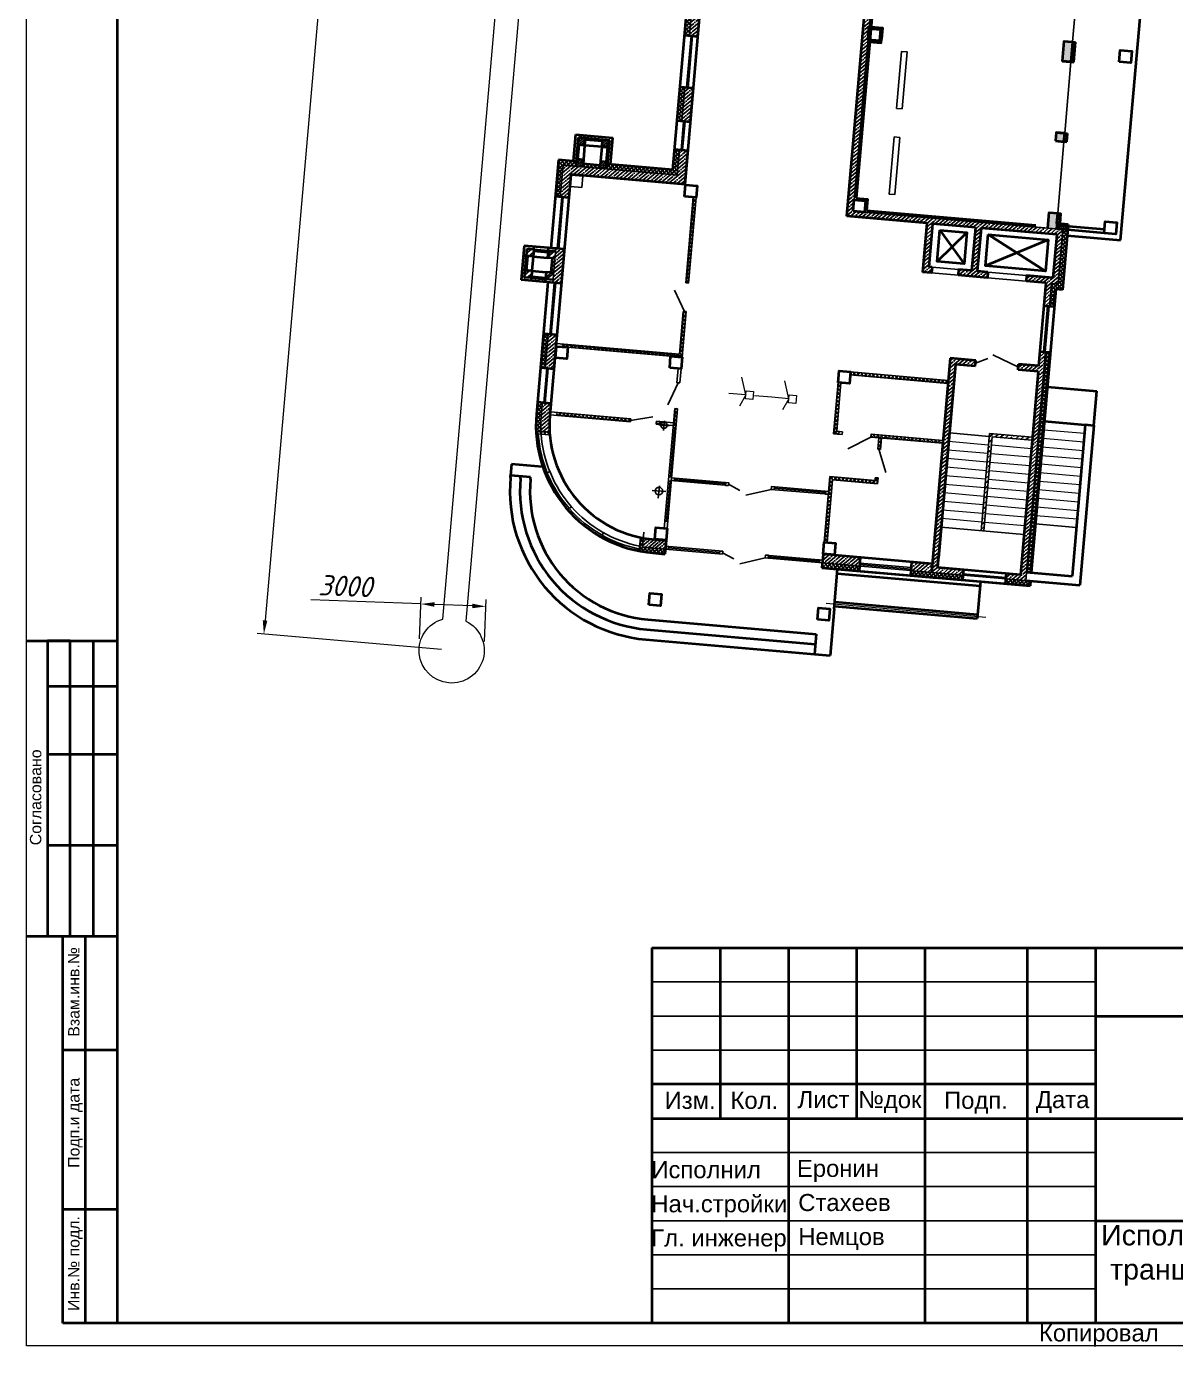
# Model space of a CAD drawing. Header units: millimetres. Extents: x 1064 to 180712, y 574 to 40185.
# Drawn here: x 1064 to 17905, y 574 to 19920 of the extents above; entities that cross this region are included whole.
import ezdxf

# ---------------------------------------------------------------- set-up
doc = ezdxf.new("R2010")
doc.units = ezdxf.units.MM
doc.linetypes.add('2-Columns and grid$0$084_(М5) Неукрепленный откос', pattern=[0])
doc.linetypes.add('CENTER', pattern=[20, 15, -1.7, 1.6, -1.7])
for name, color, linetype, lineweight in [('00-рамка', 7, 'Continuous', 40), ('01 - здание', 1, 'Continuous', 40), ('01-здание', 5, 'Continuous', 15), ('01-Контур', 1, 'Continuous', 25), ('Размеры КР', 23, 'Continuous', 13)]:
    doc.layers.add(name, color=color, linetype=linetype, lineweight=lineweight)
doc.styles.add('2_5-Ариел', font='arial.ttf', dxfattribs={"height": 2.5})
doc.styles.add('Ариель-2_5', font='arial.ttf')
doc.styles.add('ГОСТ', font='GOST Common Italic.ttf', dxfattribs={"height": 300})
doc.styles.add('ГП-ариель', font='arial.ttf')
doc.dimstyles.new('М 50', dxfattribs={"dimscale": 0, "dimtxt": 300, "dimasz": 200, "dimexe": 100, "dimexo": 150, "dimgap": 70, "dimtad": 1, "dimdec": 0, "dimlfac": 0.5, "dimdsep": 46, "dimtxsty": 'ГОСТ', "dimcen": 100, "dimdle": 150, "dimclrd": 256, "dimclre": 256, "dimclrt": 256, "dimazin": 3, "dimtfac": 1, "dimtdec": 0, "dimtmove": 1, "dimatfit": 3, "dimfxl": 100, "dimtolj": 1, "dimlwd": -1, "dimlwe": -1, "dimarcsym": 0})
pattern_1 = [(45, (1411.03127, -1534.55234), (-0.067351921, 0.067351921), []), (135, (1411.03127, -1534.55234), (-0.067351921, -0.067351921), [])]
pattern_2 = [(45, (1452.38544, -901.835), (-0.067351921, 0.067351921), []), (135, (1452.38544, -901.835), (-0.067351921, -0.067351921), [])]
pattern_3 = [(45, (1411.03127, -1534.55234), (-0.134703842, 0.134703842), []), (45, (1411.16598, -1534.55234), (-0.134703842, 0.134703842), [0.238125, -0.047625, 0, -0.047625])]
pattern_4 = [(45, (1455.15888, -902.561955), (-0.0449012806, 0.0449012806), [])]

# ---------------------------------------------------------------- blocks, each defined once
blk = doc.blocks.new('Прокуратура_v1')
at = {"layer": '01 - здание', "lineweight": -2, "ltscale": 100}
h = blk.add_hatch(dxfattribs=at)
h.set_pattern_fill('ANSI35', color=256, scale=0.03)
h.set_pattern_definition(pattern_3)
h.paths.add_polyline_path([(-0.19, -3.49), (-0.49, -3.49), (-0.49, -3.79), (-0.19, -3.79)])
h.paths.add_polyline_path([(-0.19, -4.59), (-0.49, -4.59), (-0.49, -9.49), (-0.19, -9.49)])
h.paths.add_polyline_path([(-0.19, -9.49), (-0.49, -9.49), (-0.49, -9.84), (-0.19, -9.84)])
h.paths.add_polyline_path([(-0.19, -12.34), (-0.49, -12.34), (-0.49, -12.64), (-0.19, -12.64)])
h.paths.add_polyline_path([(-0.19, -15.14), (-0.49, -15.14), (-0.49, -15.49), (-0.19, -15.49)])
h.paths.add_polyline_path([(-0.19, -15.49), (-0.49, -15.49), (-0.49, -15.84), (-0.19, -15.84)])
h.paths.add_polyline_path([(-0.19, -18.34), (-0.49, -18.34), (-0.49, -18.64), (-0.19, -18.64)])
h.paths.add_polyline_path([(-0.19, -21.14), (-0.49, -21.14), (-0.49, -21.49), (-0.19, -21.49)])
h.paths.add_polyline_path([(-0.19, -21.49), (-0.49, -21.49), (-0.49, -21.84), (-0.19, -21.84)])
h.paths.add_polyline_path([(-0.19, -24.34), (-0.49, -24.34), (-0.49, -24.64), (-0.19, -24.64)])
h.paths.add_polyline_path([(-0.19, -27.14), (-0.49, -27.14), (-0.49, -27.49), (-0.19, -27.49)])
h.paths.add_polyline_path([(-0.19, -27.49), (-0.49, -27.49), (-0.49, -27.84), (-0.19, -27.84)])
h.paths.add_polyline_path([(-0.19, -30.34), (-0.49, -30.34), (-0.49, -30.64), (-0.19, -30.64)])
h.paths.add_polyline_path([(-0.19, -33.14), (-0.49, -33.14), (-0.49, -33.49), (-0.19, -33.49)])
h.paths.add_polyline_path([(-0.19, -33.49), (-0.49, -33.49), (-0.49, -33.84), (-0.19, -33.84)])
h.paths.add_polyline_path([(-0.19, -36.34), (-0.49, -36.34), (-0.49, -36.64), (-0.19, -36.64)])
h.paths.add_polyline_path([(-0.19, -39.14), (-0.49, -39.14), (-0.49, -39.49), (-0.19, -39.49)])
h.paths.add_polyline_path([(-0.19, -39.49), (-0.49, -39.49), (-0.49, -39.69), (-0.19, -39.69)])
h = blk.add_hatch(dxfattribs=at)
h.set_pattern_fill('ANSI37', color=256, scale=0.03)
h.set_pattern_definition(pattern_2)
h.paths.add_polyline_path([(-0.09, -12.34), (-0.19, -12.34), (-0.19, -12.64), (-0.09, -12.64)])
h.paths.add_polyline_path([(-0.09, -15.14), (-0.19, -15.14), (-0.19, -15.49), (-0.09, -15.49)])
h.paths.add_polyline_path([(-0.09, -15.49), (-0.19, -15.49), (-0.19, -15.84), (-0.09, -15.84)])
h.paths.add_polyline_path([(-0.09, -18.34), (-0.19, -18.34), (-0.19, -18.64), (-0.09, -18.64)])
h.paths.add_polyline_path([(-0.09, -21.14), (-0.19, -21.14), (-0.19, -21.49), (-0.09, -21.49)])
h.paths.add_polyline_path([(-0.09, -21.49), (-0.19, -21.49), (-0.19, -21.84), (-0.09, -21.84)])
h.paths.add_polyline_path([(-0.09, -24.34), (-0.19, -24.34), (-0.19, -24.64), (-0.09, -24.64)])
h.paths.add_polyline_path([(-0.09, -27.14), (-0.19, -27.14), (-0.19, -27.49), (-0.09, -27.49)])
h.paths.add_polyline_path([(-0.09, -27.49), (-0.19, -27.49), (-0.19, -27.84), (-0.09, -27.84)])
h.paths.add_polyline_path([(-0.09, -30.34), (-0.19, -30.34), (-0.19, -30.64), (-0.09, -30.64)])
h.paths.add_polyline_path([(-0.09, -33.14), (-0.19, -33.14), (-0.19, -33.49), (-0.09, -33.49)])
h.paths.add_polyline_path([(-0.09, -33.49), (-0.19, -33.49), (-0.19, -33.84), (-0.09, -33.84)])
h.paths.add_polyline_path([(-0.09, -36.34), (-0.19, -36.34), (-0.19, -36.64), (-0.09, -36.64)])
h.paths.add_polyline_path([(-0.09, -39.14), (-0.19, -39.14), (-0.19, -39.49), (-0.09, -39.49)])
h = blk.add_hatch(dxfattribs=at)
h.set_pattern_fill('ANSI37', color=256, scale=0.03)
h.set_pattern_definition(pattern_2)
h.paths.add_polyline_path([(-13.53, -35.89), (-13.7, -35.89), (-13.7, -37.09), (-13.53, -37.09)])
h.paths.add_polyline_path([(-13.53, -33.49), (-13.7, -33.49), (-13.7, -34.09), (-13.53, -34.09)])
h.paths.add_polyline_path([(-13.53, -32.89), (-13.7, -32.89), (-13.7, -33.49), (-13.53, -33.49)])
h.paths.add_polyline_path([(-13.53, -29.89), (-13.7, -29.89), (-13.7, -31.09), (-13.53, -31.09)])
h.paths.add_polyline_path([(-13.53, -27.49), (-13.7, -27.49), (-13.7, -28.09), (-13.53, -28.09)])
h.paths.add_polyline_path([(-13.53, -26.89), (-13.7, -26.89), (-13.7, -27.49), (-13.53, -27.49)])
h.paths.add_polyline_path([(-13.53, -23.89), (-13.7, -23.89), (-13.7, -25.051, -0.438008), (-13.661, -25.09), (-13.53, -25.09)])
h.paths.add_polyline_path([(-13.53, -21.49), (-13.7, -21.49), (-13.7, -22.09), (-13.53, -22.09)])
h.paths.add_polyline_path([(-13.53, -20.89), (-13.7, -20.89), (-13.7, -21.49), (-13.53, -21.49)])
h = blk.add_hatch(dxfattribs=at)
h.set_pattern_fill('ANSI35', color=256, scale=0.03)
h.set_pattern_definition(pattern_3)
h.paths.add_polyline_path([(-7.31, -27.49), (-7.51, -27.49), (-7.51, -33.49), (-7.31, -33.49), (-7.31, -33.29)])
h = blk.add_hatch(dxfattribs=at)
h.set_pattern_fill('ANSI35', color=256, scale=0.03)
h.set_pattern_definition(pattern_3)
h.paths.add_polyline_path([(-17.53, -46.09), (-17.23, -46.09), (-17.23, -44.89), (-17.53, -44.89)])
h.paths.add_polyline_path([(-17.23, -41.89), (-17.53, -41.89), (-17.53, -43.09), (-17.23, -43.09)])
h.paths.add_polyline_path([(-17.23, -39.27), (-17.01, -39.27), (-17.01, -38.97), (-17.53, -38.97), (-17.53, -40.09), (-17.23, -40.09)])
h.paths.add_polyline_path([(-17.01, -38.97), (-17.01, -39.27), (-13.23, -39.27), (-13.23, -38.09), (-13.53, -38.09), (-13.53, -38.97)])
h.paths.add_polyline_path([(-13.53, -37.09), (-13.23, -37.09), (-13.23, -35.89), (-13.53, -35.89)])
h.paths.add_polyline_path([(-13.23, -33.49), (-13.53, -33.49), (-13.53, -34.09), (-13.23, -34.09)])
h.paths.add_polyline_path([(-13.23, -32.89), (-13.53, -32.89), (-13.53, -33.49), (-13.23, -33.49)])
h = blk.add_hatch(dxfattribs=at)
h.set_pattern_fill('ANSI35', color=256, scale=0.03)
h.set_pattern_definition(pattern_3)
h.paths.add_polyline_path([(-7.11, -39.69), (-7.31, -39.69), (-7.31, -39.49), (-7.51, -39.49), (-7.51, -39.89), (-7.11, -39.89)])
h.paths.add_polyline_path([(-7.31, -33.69), (-7.31, -33.49), (-7.51, -33.49), (-7.51, -36.159), (-7.51, -39.49), (-7.31, -39.49), (-7.31, -39.29)])
h.paths.add_polyline_path([(-3.721, -39.69), (-4.71, -39.69), (-7.11, -39.69), (-7.11, -39.89), (-4.71, -39.89), (-4.71, -41.6), (-4.395, -41.6), (-4.395, -41.4), (-4.51, -41.4), (-4.51, -39.89), (-3.65, -39.89)])
h.paths.add_polyline_path([(-2.81, -39.89), (-2.519, -39.89), (-2.591, -39.69), (-3.721, -39.69), (-3.65, -39.89), (-3.01, -39.89), (-3.01, -41.4), (-3.465, -41.4), (-3.465, -41.6), (-2.435, -41.6), (-2.435, -41.4), (-2.81, -41.4)])
h.paths.add_polyline_path([(0.04, -39.69), (-0.19, -39.69), (-0.71, -39.69), (-0.71, -39.89), (-0.16, -39.89), (-0.16, -41.4), (-0.71, -41.4), (-0.71, -41.6), (-0.39, -41.6), (-0.39, -42.4), (-0.19, -42.4), (-0.19, -41.6), (0.04, -41.6)])
h.paths.add_polyline_path([(-0.71, -41.4), (-1.085, -41.4), (-1.085, -41.6), (-0.71, -41.6)])
h.paths.add_polyline_path([(-3.323, -40.948), (-2.838, -40.948), (-2.838, -40.648), (-3.323, -40.648)], flags=25)
h = blk.add_hatch(dxfattribs=at)
h.set_pattern_fill('ANSI31', color=256, scale=0.02)
h.set_pattern_definition(pattern_4)
h.paths.add_polyline_path([(-16.83, -38.22), (-16.83, -37.97), (-17.08, -37.97), (-17.08, -38.22)])
h = blk.add_hatch(dxfattribs=at)
h.set_pattern_fill('ANSI31', color=256, scale=0.02)
h.set_pattern_definition(pattern_4)
h.paths.add_polyline_path([(-17.03, -38.22), (-17.08, -38.22), (-17.08, -38.72), (-17.03, -38.72)])
h.paths.add_polyline_path([(-16.739, -37.97), (-16.83, -37.97), (-16.83, -38.02), (-16.739, -38.02)])
h.paths.add_polyline_path([(-16.23, -37.97), (-16.739, -37.97), (-16.739, -38.02), (-16.23, -38.02)])
h.paths.add_polyline_path([(-15.98, -38.22), (-16.03, -38.22), (-16.03, -38.72), (-15.98, -38.72)])
h = blk.add_hatch(dxfattribs=at)
h.set_pattern_fill('ANSI31', color=256, scale=0.02)
h.set_pattern_definition(pattern_4)
h.paths.add_polyline_path([(-15.98, -38.22), (-15.98, -37.97), (-16.23, -37.97), (-16.23, -38.22)])
h = blk.add_hatch(dxfattribs=at)
h.set_pattern_fill('ANSI37', color=256, scale=0.03)
h.set_pattern_definition(pattern_2)
h.paths.add_polyline_path([(-13.53, -38.09), (-13.7, -38.09), (-13.7, -38.8), (-15.98, -38.8), (-15.98, -38.97), (-13.53, -38.97)])
h = blk.add_hatch(dxfattribs=at)
h.set_pattern_fill('ANSI37', color=256, scale=0.03)
h.set_pattern_definition(pattern_2)
edge = h.paths.add_edge_path()
edge.add_line((-17.53, -38.97), (-17.08, -38.97))
edge.add_line((-17.08, -38.97), (-17.08, -38.8))
edge.add_line((-17.08, -38.8), (-17.667, -38.8))
edge.add_arc((-17.705, -38.801), 0.0375, -82.4102, 1.7664, ccw=False)
edge.add_line((-17.7, -38.838), (-17.7, -40.09))
edge.add_line((-17.7, -40.09), (-17.53, -40.09))
edge.add_line((-17.53, -40.09), (-17.53, -38.97))
h = blk.add_hatch(dxfattribs=at)
h.set_pattern_fill('ANSI31', color=256, scale=0.02)
h.set_pattern_definition(pattern_4)
h.paths.add_polyline_path([(-17.08, -38.97), (-16.83, -38.97), (-16.83, -38.72), (-17.08, -38.72)])
h = blk.add_hatch(dxfattribs=at)
h.set_pattern_fill('ANSI37', color=256, scale=0.03)
h.set_pattern_definition([(45, (-1966.39918, -2204.94517), (-0.067351921, 0.067351921), []), (135, (-1966.39918, -2204.94517), (-0.067351921, -0.067351921), [])])
h.paths.add_polyline_path([(-16.23, -38.97), (-16.23, -38.87), (-16.83, -38.87), (-16.83, -38.97)])
h = blk.add_hatch(dxfattribs=at)
h.set_pattern_fill('ANSI31', color=256, scale=0.02)
h.set_pattern_definition(pattern_4)
h.paths.add_polyline_path([(-16.23, -38.97), (-15.98, -38.97), (-15.98, -38.72), (-16.23, -38.72)])
h = blk.add_hatch(dxfattribs=at)
h.set_pattern_fill('ANSI37', color=256, scale=0.03)
h.set_pattern_definition(pattern_2)
h.paths.add_polyline_path([(0.21, -39.5), (-0.19, -39.5), (-0.19, -39.57), (0.21, -39.57)])
h.paths.add_polyline_path([(0.21, -39.57), (-0.19, -39.57), (-0.19, -39.69), (0.21, -39.69)])
h.paths.add_polyline_path([(0.21, -39.69), (0.04, -39.69), (0.04, -41.6), (-0.19, -41.6), (-0.19, -42.4), (-0.02, -42.4), (-0.02, -41.79), (0.21, -41.79), (0.21, -39.919, -0.38016), (0.177, -39.882, -0.38016), (0.21, -39.845)])
h.paths.add_polyline_path([(-0.02, -44), (-0.19, -44), (-0.19, -45.49), (-0.02, -45.49)])
h.paths.add_polyline_path([(-0.02, -45.49), (-0.19, -45.49), (-0.19, -51.49), (-0.02, -51.49)])
h.paths.add_polyline_path([(-0.02, -51.49), (-0.19, -51.49), (-0.19, -51.71), (-0.02, -51.71)])
h = blk.add_hatch(dxfattribs=at)
h.set_pattern_fill('ANSI37', color=256, scale=0.03)
h.set_pattern_definition(pattern_1)
h.paths.add_polyline_path([(-12.81, -39.69), (-12.91, -39.69), (-12.91, -42.69), (-12.81, -42.69)])
h.paths.add_polyline_path([(-12.81, -43.69), (-12.91, -43.69), (-12.91, -45.19), (-13.01, -45.19), (-13.01, -45.29), (-12.81, -45.29)])
h.paths.add_polyline_path([(-13.01, -45.19), (-17.01, -45.19), (-17.01, -45.29), (-16.81, -45.29), (-13.21, -45.29), (-13.01, -45.29)])
h.paths.add_polyline_path([(-14.41, -47.59), (-17.01, -47.59), (-17.01, -47.69), (-14.41, -47.69)])
h.paths.add_polyline_path([(-13.23, -47.599), (-13.51, -47.59), (-13.51, -47.69), (-13.339, -47.69, -0.362074)])
h.paths.add_polyline_path([(-12.81, -47.09), (-12.91, -47.09), (-12.91, -47.69), (-12.81, -47.69)])
h.paths.add_polyline_path([(-3.49, -45.29), (-6.91, -45.29), (-6.91, -45.39), (-3.49, -45.39)])
h.paths.add_polyline_path([(-7.21, -45.69), (-7.31, -45.69), (-7.31, -47.49), (-7.11, -47.49), (-7.11, -47.39), (-7.21, -47.39)])
h.paths.add_polyline_path([(-3.49, -47.39), (-6.01, -47.39), (-6.01, -47.49), (-3.49, -47.49)])
h = blk.add_hatch(dxfattribs=at)
h.set_pattern_fill('ANSI35', color=256, scale=0.03)
h.set_pattern_definition(pattern_3)
h.paths.add_polyline_path([(-2.591, -39.69), (-2.519, -39.89), (-0.71, -39.89), (-0.71, -39.69)])
h = blk.add_hatch(dxfattribs=at)
h.set_pattern_fill('ANSI32', color=256, scale=0.02)
h.set_pattern_definition([(45, (1455.09888, -902.56195), (-0.134703842, 0.134703842), []), (45, (1455.18868, -902.56195), (-0.134703842, 0.134703842), [])])
h.paths.add_polyline_path([(-18.29, -42.24), (-18.29, -41.99), (-18.54, -41.99), (-18.54, -42.24)])
h.paths.add_polyline_path([(-17.79, -41.99), (-17.79, -42.24), (-17.53, -42.24), (-17.53, -41.99)])
h.paths.add_polyline_path([(-17.79, -42.74), (-17.79, -42.99), (-17.53, -42.99), (-17.53, -42.74)])
h = blk.add_hatch(dxfattribs=at)
h.set_pattern_fill('ANSI31', color=256, scale=0.02)
h.set_pattern_definition([(45, (1455.31888, -902.561955), (-0.0449012806, 0.0449012806), [])])
h.paths.add_polyline_path([(-18.54, -42.74), (-18.49, -42.74), (-18.49, -42.24), (-18.54, -42.24)])
h = blk.add_hatch(dxfattribs=at)
h.set_pattern_fill('ANSI31', color=256, scale=0.02)
h.set_pattern_definition([(45, (1455.09888, -902.561955), (-0.0449012806, 0.0449012806), [])])
h.paths.add_polyline_path([(-17.79, -41.99), (-18.091, -41.99), (-18.091, -42.04), (-17.79, -42.04)])
h.paths.add_polyline_path([(-18.091, -41.99), (-18.29, -41.99), (-18.29, -42.04), (-18.091, -42.04)])
h.paths.add_polyline_path([(-17.79, -42.94), (-18.29, -42.94), (-18.29, -42.99), (-17.79, -42.99)])
h = blk.add_hatch(dxfattribs=at)
h.set_pattern_fill('ANSI37', color=256, scale=0.03)
h.set_pattern_definition(pattern_2)
h.paths.add_polyline_path([(-17.53, -42.24), (-17.63, -42.24), (-17.63, -42.74), (-17.53, -42.74)])
h = blk.add_hatch(dxfattribs=at)
h.set_pattern_fill('ANSI32', color=256, scale=0.02)
h.set_pattern_definition([(45, (1455.31888, -902.56195), (-0.134703842, 0.134703842), []), (45, (1455.40868, -902.56195), (-0.134703842, 0.134703842), [])])
h.paths.add_polyline_path([(-18.401, -42.74), (-18.54, -42.74), (-18.54, -42.99), (-18.401, -42.99)])
h.paths.add_polyline_path([(-18.29, -42.74), (-18.401, -42.74), (-18.401, -42.99), (-18.29, -42.99)])
h = blk.add_hatch(dxfattribs=at)
h.set_pattern_fill('ANSI35', color=256, scale=0.03)
h.set_pattern_definition(pattern_3)
h.paths.add_polyline_path([(-2.59, -44.51), (-3.49, -44.51), (-3.49, -45.49), (-3.29, -45.49), (-3.29, -44.71), (-2.59, -44.71)])
h.paths.add_polyline_path([(-0.71, -44.51), (-1.09, -44.51), (-1.09, -44.71), (-0.71, -44.71)])
h.paths.add_polyline_path([(-0.19, -44), (-0.39, -44), (-0.39, -44.51), (-0.71, -44.51), (-0.71, -44.71), (-0.39, -44.71), (-0.39, -45.49), (-0.19, -45.49)])
h.paths.add_polyline_path([(-0.19, -45.49), (-0.39, -45.49), (-0.39, -51.49), (-0.19, -51.49)])
h.paths.add_polyline_path([(-3.29, -45.49), (-3.49, -45.49), (-3.49, -51.49), (-3.29, -51.49), (-3.29, -49.09)])
h.paths.add_polyline_path([(-2.39, -51.81), (-3.29, -51.81), (-3.29, -51.49), (-3.49, -51.49), (-3.49, -52.01), (-3.29, -52.01), (-2.39, -52.01)])
h.paths.add_polyline_path([(-0.71, -51.81), (-0.89, -51.81), (-0.89, -52.01), (-0.71, -52.01)])
h.paths.add_polyline_path([(-0.19, -51.49), (-0.39, -51.49), (-0.39, -51.81), (-0.71, -51.81), (-0.71, -52.01), (-0.19, -52.01)])
h = blk.add_hatch(dxfattribs=at)
h.set_pattern_fill('ANSI37', color=256, scale=0.03)
h.set_pattern_definition(pattern_2)
h.paths.add_polyline_path([(-17.53, -44.89), (-17.7, -44.89), (-17.7, -46.09), (-17.53, -46.09)])
h = blk.add_hatch(dxfattribs=at)
h.set_pattern_fill('ANSI37', color=256, scale=0.03)
h.set_pattern_definition(pattern_2)
h.paths.add_polyline_path([(-17.53, -47.29), (-17.7, -47.29), (-17.7, -47.71, 0.032542), (-17.662, -48.29), (-17.51, -48.29), (-17.51, -48.124, -0.024309), (-17.53, -47.707)])
h = blk.add_hatch(dxfattribs=at)
h.set_pattern_fill('ANSI35', color=256, scale=0.03)
h.set_pattern_definition(pattern_3)
h.paths.add_polyline_path([(-17.23, -47.71), (-17.23, -47.71), (-17.23, -47.29), (-17.53, -47.29), (-17.53, -47.713, 0.033655), (-17.491, -48.29), (-17.21, -48.29), (-17.21, -48.109, -0.025016)])
h = blk.add_hatch(dxfattribs=at)
h.set_pattern_fill('ANSI35', color=256, scale=0.04)
h.set_pattern_definition([(45, (1411.03127, -1534.55234), (-0.179605122, 0.179605122), []), (45, (1411.21088, -1534.55234), (-0.179605122, 0.179605122), [0.3175, -0.0635, 0, -0.0635])])
h.paths.add_polyline_path([(-1.79, -47.11), (-0.71, -47.11), (-0.71, -47.01), (-1.89, -47.01), (-1.89, -48.953), (-1.79, -48.91)])
h.paths.add_polyline_path([(-0.39, -47.01), (-0.71, -47.01), (-0.71, -47.11), (-0.39, -47.11)])
h.paths.add_polyline_path([(-1.79, -48.91), (-1.89, -48.953), (-1.89, -50.41), (-1.79, -50.41)])
h = blk.add_hatch(dxfattribs=at)
h.set_pattern_fill('ANSI37', color=256, scale=0.03)
h.set_pattern_definition(pattern_1)
h.paths.add_polyline_path([(-5.73, -47.89), (-5.63, -47.89), (-5.63, -47.49), (-5.73, -47.49)])
h.paths.add_polyline_path([(-7.11, -48.99), (-7.11, -49.09), (-5.63, -49.09), (-5.63, -48.89), (-5.73, -48.89), (-5.73, -48.99)])
h.paths.add_polyline_path([(-7.21, -49.09), (-7.11, -49.09), (-7.11, -48.99), (-7.31, -48.99), (-7.31, -51.29), (-7.21, -51.29)])
h = blk.add_hatch(dxfattribs=at)
h.set_pattern_fill('ANSI37', color=256, scale=0.03)
h.set_pattern_definition(pattern_2)
h.paths.add_polyline_path([(-17.51, -48.29), (-17.662, -48.29, 0.005649), (-17.648, -48.39), (-17.51, -48.39)])
h.paths.add_polyline_path([(-17.21, -48.29), (-17.51, -48.29), (-17.51, -48.39), (-17.21, -48.39)])
h = blk.add_hatch(dxfattribs=at)
h.set_pattern_fill('ANSI37', color=256, scale=0.03)
h.set_pattern_definition(pattern_2)
edge = h.paths.add_edge_path()
edge.add_arc((-13.23, -47.71), 4, 263.1263, 264.5526, ccw=False)
edge.add_line((-13.709, -51.681), (-13.709, -52.154))
edge.add_arc((-13.23, -47.71), 4.47, 263.852, 269.9579)
edge.add_line((-13.233, -52.18), (-13.01, -52.18))
edge.add_line((-13.01, -52.18), (-13.01, -52.01))
edge.add_line((-13.01, -52.01), (-13.21, -52.01))
edge.add_line((-13.21, -52.01), (-13.21, -52.006))
edge.add_line((-13.21, -52.006), (-13.61, -52.006))
edge.add_line((-13.61, -52.006), (-13.61, -51.692))
h.paths.add_polyline_path([(-12.81, -52.01), (-13.01, -52.01), (-13.01, -52.18), (-12.81, -52.18)])
h = blk.add_hatch(dxfattribs=at)
h.set_pattern_fill('ANSI35', color=256, scale=0.7)
h.set_pattern_definition([(45, (-5.48447, -0.0529), (-0.1237437, 0.1237437), []), (45, (-5.36073, -0.0529), (-0.1237437, 0.1237437), [0.21875, -0.04375, 0, -0.04375])])
h.paths.add_polyline_path([(-12.81, -51.71), (-13.21, -51.71), (-13.61, -51.692), (-13.61, -51.993), (-13.21, -52.01), (-12.81, -52.01)])
h = blk.add_hatch(dxfattribs=at)
h.set_pattern_fill('ANSI35', color=256, scale=0.03)
h.set_pattern_definition(pattern_3)
h.paths.add_polyline_path([(-4.21, -51.71), (-4.21, -52.01), (-3.49, -52.01), (-3.49, -51.71)])
h.paths.add_polyline_path([(-6.01, -52.01), (-6.01, -51.71), (-7.11, -51.71), (-7.11, -52.01)])
h.paths.add_polyline_path([(-7.31, -52.01), (-7.11, -52.01), (-7.11, -51.71), (-7.31, -51.71)])
h = blk.add_hatch(dxfattribs=at)
h.set_pattern_fill('ANSI37', color=256, scale=0.03)
h.set_pattern_definition(pattern_2)
h.paths.add_polyline_path([(-0.02, -52.01), (-0.19, -52.01), (-0.71, -52.01), (-0.71, -52.18), (-0.02, -52.18)])
h.paths.add_polyline_path([(-0.71, -52.01), (-0.89, -52.01), (-0.89, -52.18), (-0.71, -52.18)])
h.paths.add_polyline_path([(-2.39, -52.01), (-3.29, -52.01), (-4.21, -52.01), (-4.21, -52.18), (-2.39, -52.18)])
h.paths.add_polyline_path([(-6.01, -52.01), (-7.11, -52.01), (-7.11, -52.18), (-6.01, -52.18)])
h.paths.add_polyline_path([(-7.11, -52.01), (-7.31, -52.01), (-7.31, -52.18), (-7.11, -52.18)])
at = {"layer": '01 - здание', "ltscale": 100}
for p, q in [((-7.51, -36.159), (-7.51, -8.39)), ((2.08, -39.89), (2.08, -9.09)), ((-7.247, -9.69), (-7.247, -39.227)), ((-13.23, -39.27), (-13.23, -21.09)), ((-13.7, -38.8), (-13.7, -26.89)), ((-0.49, -33.84), (-0.49, -33.14)), ((-0.49, -33.14), (-0.09, -33.14)), ((-0.09, -33.84), (-0.09, -33.14)), ((-7.51, -39.89), (-7.51, -33.49)), ((-0.49, -33.84), (-0.09, -33.84)), ((-13.7, -34.09), (-13.23, -34.09)), ((-13.7, -35.89), (-13.23, -35.89)), ((-0.49, -36.34), (-0.09, -36.34)), ((-0.09, -36.64), (-0.09, -36.34)), ((-0.49, -36.64), (-0.09, -36.64)), ((-0.49, -36.64), (-0.09, -36.64)), ((-13.23, -37.09), (-13.7, -37.09)), ((-17.18, -38.8), (-17.18, -37.87)), ((-17.18, -37.87), (-15.88, -37.87)), ((-17.08, -38.22), (-17.08, -37.97)), ((-16.83, -37.97), (-17.08, -37.97)), ((-16.83, -38.22), (-17.08, -38.22)), ((-17.08, -38.72), (-17.08, -38.22)), ((-17.03, -38.72), (-17.03, -38.22)), ((-16.83, -38.22), (-16.83, -37.97)), ((-16.23, -37.97), (-16.83, -37.97)), ((-16.23, -38.02), (-16.83, -38.02)), ((-16.83, -38.72), (-16.83, -38.22)), ((-16.23, -38.22), (-16.83, -38.22)), ((-15.98, -37.97), (-16.23, -37.97)), ((-16.23, -38.22), (-16.23, -37.97)), ((-16.23, -38.72), (-16.23, -38.22)), ((-16.23, -38.22), (-15.98, -38.22)), ((-16.03, -38.72), (-16.03, -38.22)), ((-15.98, -38.22), (-15.98, -37.97)), ((-15.98, -38.72), (-15.98, -38.22)), ((-15.88, -38.8), (-15.88, -37.87)), ((-13.23, -38.09), (-13.7, -38.09)), ((-17.7, -38.8), (-17.7, -41.89)), ((-17.08, -38.8), (-17.7, -38.8)), ((-16.83, -38.72), (-17.08, -38.72)), ((-17.08, -38.72), (-17.08, -38.97)), ((-16.83, -38.97), (-16.83, -38.72)), ((-16.23, -38.87), (-16.83, -38.87)), ((-16.23, -38.72), (-15.98, -38.72)), ((-16.23, -38.97), (-16.23, -38.72)), ((-15.98, -38.97), (-15.98, -38.72)), ((-13.7, -38.8), (-15.98, -38.8)), ((-13.23, -39.27), (-17.23, -39.27)), ((-17.23, -39.27), (-17.23, -47.71)), ((-7.247, -39.227), (-6.847, -39.227)), ((-6.847, -39.227), (-6.847, -39.627)), ((0.21, -39.5), (-0.19, -39.5)), ((1.49, -39.57), (-0.19, -39.57)), ((0.21, -39.5), (0.21, -41.79)), ((-4.71, -39.89), (-7.51, -39.89)), ((-6.847, -39.627), (-0.91, -39.627)), ((-4.71, -39.89), (-4.71, -41.6)), ((-3.01, -39.89), (-4.51, -39.89)), ((-3.01, -39.89), (-4.51, -39.89)), ((-4.51, -39.89), (-4.51, -41.4)), ((-3.01, -39.89), (-3.01, -41.4)), ((-0.16, -39.89), (-2.81, -39.89)), ((-2.81, -39.89), (-2.81, -41.4)), ((1.49, -39.69), (-0.19, -39.69)), ((-0.16, -39.89), (-0.16, -41.4)), ((0.21, -39.89), (2.08, -39.89)), ((-17.23, -40.09), (-17.7, -40.09)), ((-17.23, -40.09), (-17.7, -40.09)), ((-4.395, -41.4), (-4.51, -41.4)), ((-4.395, -41.4), (-4.395, -41.6)), ((-3.01, -41.4), (-3.465, -41.4)), ((-3.465, -41.4), (-3.465, -41.6)), ((-2.435, -41.4), (-2.81, -41.4)), ((-2.435, -41.4), (-2.435, -41.6)), ((-0.16, -41.4), (-1.085, -41.4)), ((-1.085, -41.4), (-1.085, -41.6)), ((-17.23, -41.89), (-18.64, -41.89)), ((-18.64, -41.89), (-18.64, -43.09)), ((-18.29, -41.99), (-18.29, -41.89)), ((-17.79, -41.99), (-17.79, -41.89)), ((-4.395, -41.6), (-4.71, -41.6)), ((-2.435, -41.6), (-3.465, -41.6)), ((-0.39, -41.6), (-1.085, -41.6)), ((-0.39, -41.6), (-0.39, -44.51)), ((-0.02, -41.79), (-0.02, -51.71)), ((0.21, -41.79), (-0.02, -41.79)), ((0.21, -41.79), (-0.02, -41.79)), ((-18.54, -42.24), (-18.64, -42.24)), ((-18.29, -41.99), (-18.54, -41.99)), ((-18.54, -41.99), (-18.54, -42.24)), ((-18.29, -42.24), (-18.54, -42.24)), ((-18.54, -42.24), (-18.54, -42.74)), ((-18.49, -42.24), (-18.49, -42.74)), ((-18.29, -41.99), (-18.29, -42.24)), ((-18.29, -41.99), (-17.79, -41.99)), ((-18.29, -42.04), (-17.79, -42.04)), ((-18.29, -42.24), (-18.29, -42.74)), ((-18.29, -42.24), (-17.79, -42.24)), ((-17.53, -41.99), (-17.79, -41.99)), ((-17.79, -41.99), (-17.79, -42.24)), ((-17.53, -42.24), (-17.79, -42.24)), ((-17.63, -42.24), (-17.63, -42.74)), ((-18.54, -42.74), (-18.64, -42.74)), ((-18.54, -42.74), (-18.54, -42.99)), ((-18.29, -42.74), (-18.54, -42.74)), ((-18.29, -42.74), (-18.29, -42.99)), ((-18.29, -42.74), (-17.79, -42.74)), ((-17.53, -42.74), (-17.79, -42.74)), ((-17.79, -42.74), (-17.79, -42.99)), ((-0.39, -42.4), (-0.02, -42.4)), ((-17.23, -43.09), (-18.64, -43.09)), ((-18.29, -42.99), (-18.54, -42.99)), ((-18.29, -42.94), (-17.79, -42.94)), ((-18.29, -42.99), (-17.79, -42.99)), ((-18.29, -43.09), (-18.29, -42.99)), ((-17.53, -42.99), (-17.79, -42.99)), ((-17.79, -43.09), (-17.79, -42.99)), ((-17.7, -43.09), (-17.7, -47.71)), ((-0.39, -44), (-0.02, -44)), ((-0.39, -44), (-0.02, -44)), ((-3.49, -44.51), (-3.49, -52.01)), ((-2.59, -44.51), (-3.49, -44.51)), ((-2.59, -44.71), (-2.59, -44.51)), ((-0.39, -44.51), (-1.09, -44.51)), ((-1.09, -44.71), (-1.09, -44.51)), ((-17.23, -44.89), (-17.7, -44.89)), ((-17.23, -44.89), (-17.7, -44.89)), ((-3.29, -44.71), (-3.29, -51.49)), ((-2.59, -44.71), (-3.29, -44.71)), ((-0.39, -44.71), (-1.09, -44.71)), ((-0.39, -44.71), (-0.39, -51.81)), ((-0.02, -45.21), (1.706, -45.21)), ((1.71, -46.41), (1.71, -45.21)), ((-17.23, -46.09), (-17.7, -46.09)), ((-0.02, -46.41), (1.41, -46.41)), ((1.41, -46.409), (1.71, -46.409)), ((1.41, -46.41), (1.41, -51.71)), ((1.71, -46.409), (1.71, -52.01)), ((-17.23, -47.29), (-17.7, -47.29)), ((-17.23, -47.29), (-17.7, -47.29)), ((-3.29, -49.09), (-3.29, -51.81)), ((-18.41, -49.52), (-18.41, -49.92)), ((-17.339, -49.52), (-18.41, -49.52)), ((-17.71, -49.92), (-18.41, -49.92)), ((-18.41, -49.99), (-18.41, -49.92)), ((-18.06, -49.99), (-18.06, -49.92)), ((-17.71, -49.99), (-17.71, -49.92)), ((-13.21, -51.69), (-13.09, -51.69)), ((-13.21, -51.71), (-12.81, -51.71)), ((-12.81, -51.69), (-12.81, -52.18)), ((-7.31, -51.69), (-7.31, -52.18)), ((-3.49, -51.71), (-7.31, -51.71)), ((-6.01, -51.71), (-6.01, -52.18)), ((-4.21, -51.71), (-4.21, -52.18)), ((-3.29, -51.81), (-0.39, -51.81)), ((-2.39, -51.81), (-2.39, -52.18)), ((-0.89, -51.81), (-0.89, -52.18)), ((-0.19, -51.71), (1.41, -51.71)), ((-0.19, -52.01), (1.71, -52.01)), ((-0.02, -52.01), (-0.02, -52.18)), ((-13.233, -52.18), (-12.81, -52.18)), ((-7.31, -52.18), (-3.27, -52.18)), ((-6.76, -53.57), (-6.76, -52.18)), ((-6.76, -52.18), (-0.51, -52.18)), ((-6.76, -52.33), (-1.76, -52.33)), ((-3.1, -52.18), (-0.02, -52.18)), ((-1.76, -52.18), (-1.76, -53.48)), ((-6.76, -53.33), (-1.76, -53.33)), ((-6.76, -53.48), (-1.76, -53.48)), ((-6.76, -53.57), (-6.76, -55.21)), ((-13.21, -54.51), (-7.31, -54.51)), ((-7.31, -54.51), (-7.31, -55.21)), ((-13.21, -54.86), (-7.31, -54.86)), ((-13.21, -55.21), (-7.31, -55.21)), ((-7.31, -55.21), (-6.76, -55.21))]:
    blk.add_line(p, q, dxfattribs=at)
at = {"layer": '01 - здание', "lineweight": -2, "ltscale": 100}
for p, q in [((-7.31, -36.159), (-7.31, -8.59)), ((-0.19, -30.59), (-0.19, -33.14)), ((-0.19, -30.64), (-0.19, -33.14)), ((-13.53, -34.09), (-13.53, -32.89)), ((-0.19, -33.84), (-0.19, -33.14)), ((-7.31, -39.69), (-7.31, -33.69)), ((-0.19, -33.84), (-0.19, -36.34)), ((-0.19, -33.84), (-0.19, -36.34)), ((-13.474, -35.89), (-13.474, -34.09)), ((-13.422, -35.89), (-13.422, -34.09)), ((-13.53, -37.09), (-13.53, -35.89)), ((-6.11, -35.99), (-5.91, -35.99)), ((-0.49, -36.64), (-0.49, -36.34)), ((-0.19, -36.64), (-0.19, -36.34)), ((-0.19, -36.64), (-0.19, -39.14)), ((-13.474, -38.09), (-13.474, -37.09)), ((-13.422, -38.09), (-13.422, -37.09)), ((-6.11, -36.99), (-5.91, -36.99)), ((-13.53, -38.97), (-13.53, -38.09)), ((-13.53, -38.97), (-17.53, -38.97)), ((-17.53, -38.97), (-17.53, -40.09)), ((-12.91, -42.69), (-12.91, -39.69)), ((-12.81, -39.69), (-12.81, -42.69)), ((-12.81, -42.69), (-12.81, -40.07)), ((-0.19, -39.69), (-7.31, -39.69)), ((0.04, -39.69), (-4.71, -39.69)), ((-4.38, -39.69), (-2.786, -39.69)), ((-3.38, -39.69), (-4.38, -39.69)), ((-4.38, -39.69), (-2.786, -39.69)), ((-0.39, -39.89), (-2.81, -39.89)), ((0.04, -39.69), (0.04, -41.6)), ((-17.478, -40.09), (-17.478, -41.89)), ((-17.426, -40.09), (-17.426, -41.89)), ((-4.395, -41.4), (-3.465, -41.4)), ((-2.435, -41.4), (-1.085, -41.4)), ((-17.53, -41.89), (-17.53, -43.09)), ((-4.395, -41.6), (-3.465, -41.6)), ((-2.435, -41.6), (-1.085, -41.6)), ((0.04, -41.6), (-0.19, -41.6)), ((-0.19, -41.6), (-0.19, -42.4)), ((0.04, -41.6), (-0.19, -41.6)), ((-0.19, -41.6), (-0.19, -42.4)), ((-0.02, -42.4), (-0.02, -41.79)), ((-0.02, -42.4), (-0.02, -41.79)), ((-12.91, -42.69), (-12.81, -42.69)), ((-0.39, -42.4), (-0.02, -42.4)), ((-0.26, -42.4), (-0.26, -44)), ((-0.26, -42.4), (-0.26, -44)), ((-0.207, -42.4), (-0.207, -44)), ((-0.207, -42.4), (-0.207, -44)), ((-17.478, -43.09), (-17.478, -44.89)), ((-17.426, -43.09), (-17.426, -44.89)), ((-12.87, -43.69), (-13.272, -42.979)), ((-12.91, -45.19), (-12.91, -43.69)), ((-12.91, -43.69), (-12.81, -43.69)), ((-12.81, -45.29), (-12.81, -43.69)), ((-12.81, -43.69), (-12.81, -45.29)), ((-0.19, -44), (-0.19, -52.01)), ((-2.59, -44.61), (-2.183, -44.4)), ((-1.09, -44.61), (-2.017, -44.267)), ((-17.53, -46.09), (-17.53, -44.89)), ((-17.23, -45.19), (-12.91, -45.19)), ((-17.23, -45.29), (-13.21, -45.29)), ((-6.91, -45.29), (-3.49, -45.29)), ((-6.91, -45.39), (-3.49, -45.39)), ((-12.91, -45.69), (-12.91, -46.19)), ((-12.81, -45.69), (-12.81, -46.19)), ((-7.31, -47.49), (-7.31, -45.69)), ((-7.21, -47.39), (-7.21, -45.69)), ((-17.478, -46.09), (-17.478, -47.29)), ((-17.426, -46.09), (-17.426, -47.29)), ((-12.87, -46.19), (-13.158, -46.985)), ((-12.91, -46.19), (-12.81, -46.19)), ((-17.53, -47.713), (-17.53, -47.29)), ((-12.91, -47.09), (-12.91, -51.29)), ((-12.91, -47.09), (-12.81, -47.09)), ((-12.81, -47.09), (-12.81, -51.29)), ((-7.21, -47.39), (-7.01, -47.39)), ((-7.21, -47.39), (-7.01, -47.39)), ((-7.01, -47.39), (-7.01, -47.49)), ((-6.01, -47.39), (-3.49, -47.39)), ((-6.01, -47.39), (-3.49, -47.39)), ((-6.01, -47.39), (-6.01, -47.49)), ((-3.29, -47.11), (-1.89, -47.11)), ((-1.89, -47.01), (-1.89, -50.41)), ((-1.89, -47.01), (-0.39, -47.01)), ((-1.79, -47.11), (-1.79, -50.41)), ((-1.79, -47.11), (-0.39, -47.11)), ((-0.39, -47.11), (-1.79, -47.11)), ((-14.41, -47.59), (-17.23, -47.59)), ((-14.41, -47.69), (-17.23, -47.69)), ((-14.41, -47.64), (-13.65, -47.454)), ((-14.41, -47.59), (-14.41, -47.69)), ((-13.51, -47.59), (-13.51, -47.69)), ((-13.51, -47.59), (-12.91, -47.59)), ((-13.51, -47.69), (-12.91, -47.69)), ((-13.41, -47.71), (-13.05, -47.71)), ((-13.23, -47.55), (-13.23, -47.896)), ((-12.91, -47.69), (-12.81, -47.69)), ((-12.91, -47.76), (-12.81, -47.76)), ((-12.85, -47.76), (-12.85, -49.484)), ((-7.31, -47.49), (-7.01, -47.49)), ((-6.01, -47.49), (-6.772, -47.964)), ((-6.01, -47.49), (-3.49, -47.49)), ((-5.73, -47.89), (-5.73, -47.49)), ((-5.73, -47.89), (-5.63, -47.89)), ((-5.69, -47.89), (-5.383, -48.679)), ((-5.63, -47.89), (-5.63, -47.49)), ((-17.188, -48.29), (-17.491, -48.29)), ((-17.172, -48.39), (-17.648, -48.39)), ((-7.31, -51.69), (-7.31, -48.99)), ((-7.31, -48.99), (-5.73, -48.99)), ((-7.31, -51.29), (-7.31, -49.06)), ((-7.21, -51.29), (-7.21, -49.09)), ((-7.21, -49.09), (-5.63, -49.09)), ((-5.73, -48.99), (-5.73, -48.89)), ((-5.73, -48.89), (-5.63, -48.89)), ((-5.63, -49.09), (-5.63, -48.89)), ((-17.06, -49.665), (-17.149, -49.711)), ((-12.91, -49.484), (-12.81, -49.484)), ((-12.91, -49.634), (-12.81, -49.634)), ((-12.85, -49.634), (-12.85, -51.04)), ((-12.81, -49.51), (-10.81, -49.51)), ((-12.81, -49.61), (-10.81, -49.61)), ((-12.71, -49.56), (-10.91, -49.56)), ((-10.91, -49.51), (-10.91, -49.61)), ((-10.81, -49.51), (-10.81, -49.61)), ((-10.81, -49.56), (-10.403, -49.742)), ((-9.31, -49.61), (-10.174, -49.893)), ((-9.31, -49.51), (-7.31, -49.51)), ((-9.31, -49.51), (-9.31, -49.61)), ((-9.31, -49.61), (-7.31, -49.61)), ((-9.21, -49.56), (-7.41, -49.56)), ((-13.45, -50.01), (-12.97, -50.01)), ((-13.296, -50.01), (-13.127, -50.01)), ((-13.21, -49.824), (-13.21, -50.259)), ((-0.02, -50.01), (1.41, -50.01)), ((-3.29, -50.41), (-0.39, -50.41)), ((-16.198, -50.821), (-16.269, -50.892)), ((-16.198, -50.821), (-16.266, -50.895)), ((-12.91, -51.04), (-12.81, -51.04)), ((-13.61, -51.49), (-13.61, -51.993)), ((-15.004, -51.627), (-15.045, -51.718)), ((-13.709, -51.681), (-13.709, -52.154)), ((-13.21, -52.01), (-12.81, -52.01)), ((-10.81, -51.91), (-12.81, -51.91)), ((-10.81, -52.01), (-12.81, -52.01)), ((-12.71, -51.96), (-10.91, -51.96)), ((-10.81, -51.91), (-10.81, -52.01)), ((-10.81, -51.96), (-10.403, -52.142)), ((-9.31, -52.01), (-10.174, -52.293)), ((-9.31, -51.91), (-9.31, -52.01)), ((-7.31, -51.91), (-9.31, -51.91)), ((-7.31, -52.01), (-9.31, -52.01)), ((-9.21, -51.96), (-7.41, -51.96)), ((-7.31, -52.01), (-3.29, -52.01)), ((-6.01, -51.906), (-4.21, -51.906)), ((-6.01, -51.958), (-4.21, -51.958)), ((-3.29, -52.01), (-0.19, -52.01)), ((-2.39, -51.96), (-0.89, -51.96)), ((-2.39, -52.01), (-0.89, -52.01))]:
    blk.add_line(p, q, dxfattribs=at)
at = {"layer": '01 - здание', "linetype": 'CENTER', "ltscale": 50}
for p, q in [((-4.238, -40.092), (-3.288, -41.192)), ((-3.288, -40.092), (-4.238, -41.192)), ((-2.538, -40.092), (-0.438, -41.192)), ((-0.438, -40.092), (-2.538, -41.192))]:
    blk.add_line(p, q, dxfattribs=at)
at = {"layer": '01 - здание', "linetype": 'Continuous', "lineweight": 15, "ltscale": 100}
for p, q in [((-10.48, -46.407), (-10.671, -45.802)), ((-8.972, -46.407), (-9.163, -45.802)), ((-10.48, -46.407), (-11.08, -46.407)), ((-10.48, -46.407), (-10.671, -46.812)), ((-9.572, -46.407), (-10.172, -46.407)), ((-8.972, -46.407), (-9.572, -46.407)), ((-8.972, -46.407), (-9.163, -46.812))]:
    blk.add_line(p, q, dxfattribs=at)
at = {"layer": '01 - здание', "lineweight": 15, "ltscale": 100}
for p, q in [((-0.02, -46.71), (1.41, -46.71)), ((-1.89, -47.41), (-3.29, -47.41)), ((-0.39, -47.41), (-1.79, -47.41)), ((-0.02, -47.01), (1.41, -47.01)), ((-0.02, -47.31), (1.41, -47.31)), ((-1.89, -47.71), (-3.29, -47.71)), ((-0.39, -47.71), (-1.79, -47.71)), ((-0.02, -47.61), (1.41, -47.61)), ((-1.89, -48.01), (-3.29, -48.01)), ((-1.89, -48.31), (-3.29, -48.31)), ((-0.39, -48.01), (-1.79, -48.01)), ((-0.39, -48.31), (-1.79, -48.31)), ((-0.02, -47.91), (1.41, -47.91)), ((-0.02, -48.21), (1.41, -48.21)), ((-1.89, -48.61), (-3.29, -48.61)), ((-0.39, -48.61), (-1.79, -48.61)), ((-0.02, -48.51), (1.41, -48.51)), ((-0.02, -48.81), (1.41, -48.81)), ((-1.89, -48.91), (-3.29, -48.91)), ((-1.89, -49.21), (-3.29, -49.21)), ((-0.39, -48.91), (-1.79, -48.91)), ((-0.39, -49.21), (-1.79, -49.21)), ((-0.02, -49.11), (1.41, -49.11)), ((-1.89, -49.51), (-3.29, -49.51)), ((-0.39, -49.51), (-1.79, -49.51)), ((-0.02, -49.41), (1.41, -49.41)), ((-0.02, -49.71), (1.41, -49.71)), ((-1.89, -49.81), (-3.29, -49.81)), ((-1.89, -50.11), (-3.29, -50.11)), ((-0.39, -49.81), (-1.79, -49.81)), ((-0.39, -50.11), (-1.79, -50.11)), ((-7.06, -53.405), (-1.46, -53.405))]:
    blk.add_line(p, q, dxfattribs=at)
at = {"layer": '01 - здание', "ltscale": 100}
for points in [[(-0.19, -33.84), (-0.49, -33.84), (-0.49, -33.14), (-0.19, -33.14)], [(-0.49, -36.64), (-0.19, -36.64), (-0.19, -36.34), (-0.49, -36.34)], [(-0.09, -39.5), (-0.19, -39.5), (-0.19, -39.14), (-0.09, -39.14)]]:
    blk.add_lwpolyline(points, close=True, dxfattribs=at)
for points in [[(-7.31, -33.69), (-7.31, -33.29), (-6.91, -33.29), (-6.91, -33.69), (-7.31, -33.69)], [(-7.247, -33.227), (-6.847, -33.227), (-6.847, -33.627)], [(-7.247, -33.753), (-6.847, -33.753), (-6.847, -33.353)], [(1.49, -33.69), (1.49, -33.29), (1.89, -33.29), (1.89, -33.69), (1.49, -33.69)], [(-0.49, -39.69), (-0.49, -39.14), (-0.19, -39.14), (-0.19, -39.69)], [(-13.21, -39.69), (-13.21, -39.29), (-12.81, -39.29), (-12.81, -39.69), (-13.21, -39.69)], [(-7.31, -39.69), (-7.31, -39.29), (-6.91, -39.29), (-6.91, -39.69), (-7.31, -39.69)], [(-7.247, -39.227), (-6.847, -39.227), (-6.847, -39.627)], [(1.49, -39.69), (1.49, -39.29), (1.89, -39.29), (1.89, -39.69), (1.49, -39.69)], [(-17.21, -45.69), (-17.21, -45.29), (-16.81, -45.29), (-16.81, -45.69), (-17.21, -45.69)], [(-13.21, -45.69), (-13.21, -45.29), (-12.81, -45.29), (-12.81, -45.69), (-13.21, -45.69)], [(-7.31, -45.69), (-7.31, -45.29), (-6.91, -45.29), (-6.91, -45.69), (-7.31, -45.69)], [(-13.21, -51.69), (-13.21, -51.29), (-12.81, -51.29), (-12.81, -51.69), (-13.21, -51.69)], [(-7.31, -51.69), (-7.31, -51.29), (-6.91, -51.29), (-6.91, -51.69), (-7.31, -51.69)], [(-13.21, -53.99), (-13.21, -53.59), (-12.81, -53.59), (-12.81, -53.99), (-13.21, -53.99)], [(-7.31, -53.99), (-7.31, -53.59), (-6.91, -53.59), (-6.91, -53.99), (-7.31, -53.99)]]:
    blk.add_lwpolyline(points, dxfattribs=at)
at = {"layer": '01 - здание', "lineweight": -2, "ltscale": 100}
for points in [[(-6.11, -35.99), (-6.11, -33.99), (-5.91, -33.99), (-5.91, -35.99)], [(-5.91, -36.99), (-5.91, -38.99), (-6.11, -38.99), (-6.11, -36.99)], [(-17.21, -39.69), (-17.21, -39.29), (-16.81, -39.29), (-16.81, -39.69), (-17.21, -39.69)]]:
    blk.add_lwpolyline(points, dxfattribs=at)
at = {"layer": '01 - здание', "linetype": 'Continuous', "ltscale": 50}
for points in [[(-4.238, -40.092), (-3.288, -40.092), (-3.288, -41.192), (-4.238, -41.192), (-4.238, -40.092)], [(-2.538, -40.092), (-0.438, -40.092), (-0.438, -41.192), (-2.538, -41.192), (-2.538, -40.092)]]:
    blk.add_lwpolyline(points, dxfattribs=at)
at = {"layer": '01 - здание', "linetype": 'Continuous', "lineweight": 15, "ltscale": 100}
for points in [[(-10.48, -46.547), (-10.48, -46.267), (-10.22, -46.267), (-10.22, -46.547)], [(-8.972, -46.547), (-8.972, -46.267), (-8.712, -46.267), (-8.712, -46.547)]]:
    blk.add_lwpolyline(points, close=True, dxfattribs=at)
at = {"layer": '01 - здание', "lineweight": -2, "ltscale": 100}
for points in [[(-12.71, -49.61), (-12.81, -49.61), (-12.81, -49.51), (-12.71, -49.51)], [(-10.81, -49.61), (-10.91, -49.61), (-10.91, -49.51), (-10.81, -49.51)], [(-9.21, -49.61), (-9.31, -49.61), (-9.31, -49.51), (-9.21, -49.51)], [(-7.31, -49.61), (-7.41, -49.61), (-7.41, -49.51), (-7.31, -49.51)], [(-12.71, -52.01), (-12.81, -52.01), (-12.81, -51.91), (-12.71, -51.91)], [(-10.81, -52.01), (-10.91, -52.01), (-10.91, -51.91), (-10.81, -51.91)], [(-9.21, -52.01), (-9.31, -52.01), (-9.31, -51.91), (-9.21, -51.91)], [(-9.21, -52.01), (-9.31, -52.01), (-9.31, -51.91), (-9.21, -51.91)], [(-7.31, -52.01), (-7.41, -52.01), (-7.41, -51.91), (-7.31, -51.91)]]:
    blk.add_lwpolyline(points, close=True, dxfattribs=at)
for centre, radius in [((-13.23, -47.71), 0.111), ((-13.21, -50.01), 0.13)]:
    blk.add_circle(centre, radius, dxfattribs=at)
at = {"layer": '01 - здание', "ltscale": 100}
for centre, radius, start, end in [((-13.23, -47.71), 4.47, 180, 270.042), ((-13.23, -47.71), 4, 180, 270.2865), ((-13.21, -50.01), 5.2, 179.7796, 270), ((-13.21, -50.01), 4.85, 179.7547, 270), ((-13.21, -50.01), 4.5, 179.7454, 270)]:
    blk.add_arc(centre, radius, start, end, dxfattribs=at)
at = {"layer": '01 - здание', "lineweight": -2, "ltscale": 100}
for radius, start, end in [(4.3, 180, 187.7519), (4.4, 188.8904, 226.3119), (4.3, 189.0989, 226.3428), (4.4, 226.3737, 263.7538), (4.3, 226.3428, 263.608), (4.3, 264.9337, 270.2665)]:
    blk.add_arc((-13.23, -47.71), radius, start, end, dxfattribs=at)
at = {"layer": '01-здание', "ltscale": 100}
blk.add_line((-17.53, -41.89), (-17.53, -43.09), dxfattribs=at)
blk.add_line((-17.53, -41.89), (-17.53, -43.09), dxfattribs=at)
blk = doc.blocks.new('*D124')
at = {"layer": 'Defpoints', "color": 0, "transparency": 16777216}
for p in [(6845, 11456), (6819, 10793), (7772, 10756)]:
    blk.add_point(p, dxfattribs=at)
at = {"layer": 'Размеры КР', "transparency": 16777216}
for p, q in [((6845, 11456), (5230, 11518)), ((6825, 10943), (6848, 11556)), ((7598, 11427), (7044, 11449)), ((7778, 10906), (7802, 11520))]:
    blk.add_line(p, q, dxfattribs=at)
for points in [[(7046, 11482), (7043, 11415), (6845, 11456)], [(7599, 11461), (7597, 11394), (7798, 11420)]]:
    blk.add_solid(points, dxfattribs=at)
at = {"layer": 'Размеры КР', "lineweight": 13, "transparency": 16777216, "insert": (5736, 11719), "char_height": 300, "attachment_point": 5, "rotation": 357.8057, "style": 'ГОСТ'}
blk.add_mtext('\\A1;3000', dxfattribs=at)
blk = doc.blocks.new('*D125')
at = {"layer": 'Defpoints', "color": 0, "transparency": 16777216}
for p in [(9058, 30977), (4544, 11015), (7296, 10775)]:
    blk.add_point(p, dxfattribs=at)
at = {"layer": 'Размеры КР', "transparency": 16777216}
for p, q in [((8908, 30990), (6207, 31226)), ((6289, 31018), (4562, 11214)), ((7146, 10788), (4445, 11023))]:
    blk.add_line(p, q, dxfattribs=at)
for points in [[(6256, 31021), (6322, 31015), (6306, 31217)], [(4528, 11217), (4595, 11211), (4544, 11015)]]:
    blk.add_solid(points, dxfattribs=at)
at = {"layer": 'Размеры КР', "lineweight": 13, "transparency": 16777216, "insert": (5206, 21135), "char_height": 300, "attachment_point": 5, "rotation": 85.0154, "style": 'ГОСТ'}
blk.add_mtext('\\A1;48200', dxfattribs=at)

msp = doc.modelspace()

# ---------------------------------------------------------------- linework, layer by layer
at = {"layer": '00-рамка', "lineweight": 40}
for p, q in [((1064.1, 10918), (2397.4, 10918)), ((1373.9, 10918), (1373.9, 6584.6)), ((1707.2, 10918), (1373.9, 10918)), ((1707.2, 6584.6), (1707.2, 10918)), ((2040.6, 10918), (2040.6, 6584.6)), ((1373.9, 10251.3), (2397.4, 10251.3)), ((2397.4, 9251.3), (1373.9, 9251.3)), ((2397.4, 7918), (1373.9, 7918)), ((1597.4, 6584.6), (1064.1, 6584.6)), ((2397.4, 6584.6), (1597.4, 6584.6)), ((1597.4, 918), (1597.4, 6584.6)), ((1930.8, 918), (1930.8, 6584.6)), ((10230.8, 6418), (10230.8, 918)), ((10230.8, 6418), (28730.8, 6418)), ((11230.8, 6418), (11230.8, 3918)), ((12230.8, 6418), (12230.8, 918)), ((13230.8, 6418), (13230.8, 3918)), ((14230.8, 6418), (14230.8, 918)), ((15730.8, 6418), (15730.8, 918)), ((16730.8, 6418), (16730.8, 918)), ((16730.8, 5418), (28730.8, 5418)), ((2397.4, 4918), (1597.4, 4918)), ((16730.8, 4418), (10230.8, 4418)), ((10230.8, 3918), (16730.8, 3918)), ((16730.8, 3918), (28730.8, 3918)), ((2397.4, 2584.6), (1597.4, 2584.6)), ((16730.8, 2418), (28730.8, 2418)), ((2397.4, 918), (1597.4, 918))]:
    msp.add_line(p, q, dxfattribs=at)
at = {"layer": '00-рамка', "lineweight": 25}
for p, q in [((10230.8, 5918), (16730.8, 5918)), ((10230.8, 5418), (16730.8, 5418)), ((10230.8, 4918), (16730.8, 4918)), ((10230.8, 3418), (16730.8, 3418)), ((10230.8, 2918), (16730.8, 2918)), ((10230.8, 2918), (14230.8, 2918)), ((16730.8, 2418), (10230.8, 2418)), ((10230.8, 1918), (16730.8, 1918)), ((10230.8, 1418), (16730.8, 1418))]:
    msp.add_line(p, q, dxfattribs=at)
at = {"layer": '00-рамка', "lineweight": 15}
msp.add_lwpolyline([(1064.1, 40184.6), (29064.1, 40184.6), (29064.1, 584.6), (1064.1, 584.6)], close=True, dxfattribs=at)
at = {"layer": '00-рамка', "lineweight": 40}
msp.add_lwpolyline([(2397.4, 39851.3), (28730.8, 39851.3), (28730.8, 918), (2397.4, 918)], close=True, dxfattribs=at)
at = {"layer": 'Размеры КР', "color": 0, "linetype": '2-Columns and grid$0$084_(М5) Неукрепленный откос', "lineweight": 13, "ltscale": 100}
for p, q in [((7165.3, 11233.4), (8849.9, 30548)), ((9188.3, 30518.5), (7503.7, 11203.9))]:
    msp.add_line(p, q, dxfattribs=at)
msp.add_lwpolyline([(7503.7, 11203.9, -5.4333155), (7165.3, 11233.4)], format="xyb", dxfattribs=at)

# ---------------------------------------------------------------- block references
at = {"layer": '01-Контур', "xscale": 419.9999999999841, "yscale": 419.9999999999841, "zscale": 419.9999999999841, "rotation": 355.0154292557599}
msp.add_blockref('Прокуратура_v1', (17685.5, 33553.6), dxfattribs=at)

# ---------------------------------------------------------------- texts
at = {"layer": '00-рамка', "style": 'Ариель-2_5'}
for s, height, p in [('Согласовано', 166.667, (1282.7, 7919.8)), ('Взам.инв.№', 166.67, (1842.1, 5114.2)), ('Подп.и дата', 166.667, (1842.1, 3192.9)), ('Инв.№ подл.', 166.667, (1842.1, 1095.8))]:
    msp.add_text(s, height=height, rotation=90, dxfattribs=at).set_placement(p)
at = {"layer": '00-рамка', "style": '2_5-Ариел'}
for s, p in [('Изм.', (10416.8, 4057.2)), ('Кол.', (11382.3, 4057.1)), ('Лист', (12366, 4068.4)), ('№док', (13255.4, 4068.4)), ('Подп.', (14511.6, 4058)), ('Дата', (15857.4, 4068.4)), ('Исполнил', (10222.6, 3041.7)), ('Еронин', (12355.8, 3060)), ('Нач.стройки', (10222.1, 2541.7)), ('Стахеев', (12375.1, 2560)), ('Гл. инженер', (10222.1, 2041.7)), ('Немцов', (12375.1, 2060)), ('Копировал', (15902.9, 649))]:
    msp.add_text(s, height=250, dxfattribs=at).set_placement(p)
at = {"layer": '00-рамка', "insert": (20230.8, 1662.6), "char_height": 300, "width": 7000, "attachment_point": 5, "style": 'ГП-ариель'}
msp.add_mtext('Исполнительная схема устройства траншеи дренажной канализации Д2 - Д5', dxfattribs=at)

# ---------------------------------------------------------------- dimensions: what is measured, and where the dimension line sits
at = {"layer": 'Размеры КР', "color": 250, "lineweight": 13}
dim = msp.add_aligned_dim(p1=(9057.8, 30977.3), p2=(7295.8, 10774.6), distance=-2762.1, text='48200', dimstyle='М 50', override={"dimscale": 1, "dimtmove": 0}, dxfattribs=at)
dim.commit()
dim.dimension.update_dxf_attribs({"geometry": '*D125', "text_midpoint": (5206, 21135.1)})
dim = msp.add_linear_dim(base=(6844.6, 11456.3), p1=(7772.4, 10756.3), p2=(6819.2, 10792.9), angle=177.80568, text='3000', dimstyle='М 50', override={"dimscale": 1, "dimtmove": 0}, dxfattribs=at)
dim.commit()
dim.dimension.update_dxf_attribs({"geometry": '*D124', "text_midpoint": (5727.4, 11499.1), "dimtype": 161})

doc.saveas('drawing.dxf')
